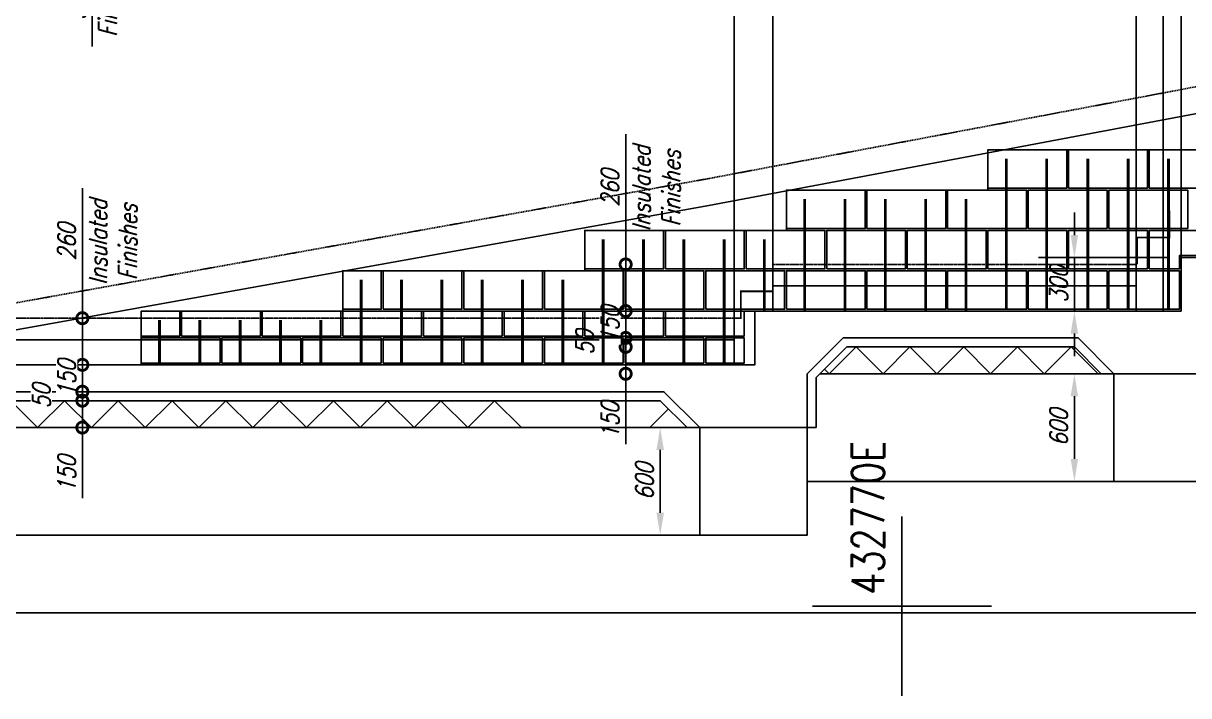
# Model space of a CAD drawing. Header units: millimetres. Extents: x 929802 to 1112248, y 1926852 to 2050811.
# Drawn here: x 977591 to 984094, y 1969668 to 1973419 of the extents above; entities that cross this region are included whole.
import ezdxf

# ---------------------------------------------------------------- set-up
doc = ezdxf.new("R2010")
doc.units = ezdxf.units.MM
doc.linetypes.add('HIDDEN', pattern=[9.525, 6.35, -3.175])
doc.linetypes.add('PHANTOM2', pattern=[1.25, 0.625, -0.125, 0.125, -0.125, 0.125, -0.125])
doc.layers.get('Defpoints').update_dxf_attribs({"color": 41})
for name, color, linetype in [('16764-Topo$0$SV_$_Grid', 7, 'Continuous'), ('CHB+00_Dims-GA', 8, 'Continuous'), ('CHB+00_Groundslab', 4, 'Continuous'), ('CHB+00_Levels', 8, 'Continuous'), ('CHB+00_Rebar', 1, 'Continuous'), ('CHB+00_Walls-Retaining', 1, 'Continuous'), ('CHB-00_Dims-Foundation', 8, 'Continuous'), ('CHB-00_External GL', 211, 'Continuous'), ('CHB-00_Foundation', 7, 'Continuous'), ('CHB-00_Party Wall Line', 1, 'PHANTOM2'), ('CHB-00_SOPs', 211, 'Continuous'), ('X-Ref-Site', 7, 'Continuous')]:
    doc.layers.add(name, color=color, linetype=linetype)
doc.layers.get('X-Ref-Site').off()
doc.styles.add('16764-Topo$0$Default', font='RomanS', dxfattribs={"width": 0.8})
doc.styles.add('Romans15', font='romans.shx', dxfattribs={"width": 0.8, "oblique": 15})
doc.dimstyles.new('CHB_1-1', dxfattribs={"dimtxt": 2, "dimasz": 2.5, "dimexe": 4, "dimexo": 1.5, "dimgap": 0.75, "dimtad": 1, "dimdec": 0, "dimdsep": 46, "dimtxsty": 'Romans15', "dimcen": 1.5, "dimclrd": 8, "dimclre": 8, "dimclrt": 7, "dimadec": 0, "dimazin": 0, "dimtfac": 1, "dimtdec": 0, "dimtmove": 0, "dimatfit": 3, "dimfxl": 1, "dimarcsym": 0})

# ---------------------------------------------------------------- blocks, each defined once
blk = doc.blocks.new('16764-Topo')
at = {"layer": '16764-Topo$0$SV_$_Grid', "color": 7, "linetype": 'Continuous', "flags": 128}
blk.add_lwpolyline([(432717.307774, 221799.962952), (432717.307774, 221880.642948), (432821.1047, 221880.642948), (432821.1047, 221799.962952)], close=True, dxfattribs=at)
for points in [[(432770, 221799.5), (432770, 221800.5)], [(432770, 221799.962952), (432770, 221800.462952)], [(432769.5, 221800), (432770.5, 221800)]]:
    blk.add_lwpolyline(points, dxfattribs=at)
at = {"layer": '16764-Topo$0$SV_$_Grid', "color": 7, "style": '16764-Topo$0$Default', "width": 0.8}
blk.add_text('432770E', height=0.18, rotation=90, dxfattribs=at).set_placement((432769.9, 221800.062952))
blk = doc.blocks.new('_DotSmall')
at = {"color": 0, "linetype": 'ByBlock', "const_width": 0.5}
blk.add_lwpolyline([(-0.0625, 0, 1), (0.0625, 0, 1)], format="xyb", close=True, dxfattribs=at)
blk = doc.blocks.new('*D255')
at = {"layer": 'CHB+00_Dims-GA', "color": 8, "lineweight": -2, "transparency": 16777216}
for p, q in [((977920.5, 1971773.6), (977920.5, 1972499.4)), ((977920.5, 1971513.6), (977920.5, 1971773.6))]:
    blk.add_line(p, q, dxfattribs=at)
at = {"layer": 'Defpoints', "color": 0, "transparency": 16777216}
for p in [(977920.5, 1971773.6), (981558.1, 1971773.6), (976190.6, 1971513.6)]:
    blk.add_point(p, dxfattribs=at)
at = {"layer": 'CHB+00_Dims-GA', "color": 8, "lineweight": -2, "transparency": 16777216, "xscale": 125, "yscale": 125, "zscale": 125}
for p, rotation in [((977920.5, 1971773.6), 90), ((977920.5, 1971513.6), 270)]:
    blk.add_blockref('_DotSmall', p, dxfattribs=dict(at, rotation=rotation))
at = {"layer": 'CHB+00_Dims-GA', "color": 7, "transparency": 16777216, "char_height": 100, "attachment_point": 5, "rotation": 90, "style": 'Romans15'}
for s, insert in [('Insulated\\PFinishes', (978091.4, 1972199)), ('260', (977833, 1972199))]:
    blk.add_mtext(s, dxfattribs=dict(at, insert=insert))
blk = doc.blocks.new('*D256')
at = {"layer": 'CHB+00_Dims-GA', "color": 8, "lineweight": -2, "transparency": 16777216}
for p, q in [((977920.5, 1971513.6), (977920.5, 1971638.6)), ((977920.5, 1971363.6), (977920.5, 1971513.6)), ((977920.5, 1971363.6), (977920.5, 1971238.6))]:
    blk.add_line(p, q, dxfattribs=at)
at = {"layer": 'Defpoints', "color": 0, "transparency": 16777216}
for p in [(981673.1, 1971513.6), (976548.6, 1971363.6)]:
    blk.add_point(p, dxfattribs=at)
at = {"layer": 'CHB+00_Dims-GA', "color": 8, "lineweight": -2, "transparency": 16777216, "xscale": 125, "yscale": 125, "zscale": 125}
for p, rotation in [((977920.5, 1971513.6), 270), ((977920.5, 1971363.6), 90)]:
    blk.add_blockref('_DotSmall', p, dxfattribs=dict(at, rotation=rotation))
at = {"layer": 'CHB+00_Dims-GA', "color": 7, "transparency": 16777216, "insert": (977833, 1971438.6), "char_height": 100, "attachment_point": 5, "rotation": 90, "style": 'Romans15', "bg_fill": 3, "box_fill_scale": 1.1, "bg_fill_color": 256, "bg_fill_true_color": 13158600, "bg_fill_transparency": 0}
blk.add_mtext('150', dxfattribs=at)
at = {"layer": 'Defpoints', "color": 0, "transparency": 16777216}
blk.add_point((977920.5, 1971513.6), dxfattribs=at)
blk = doc.blocks.new('*D257')
at = {"layer": 'CHB+00_Dims-GA', "color": 8, "lineweight": -2, "transparency": 16777216}
for p, q in [((980952.2, 1971613.6), (980952.2, 1971463.6)), ((980952.2, 1971463.6), (980952.2, 1971070.5))]:
    blk.add_line(p, q, dxfattribs=at)
at = {"layer": 'Defpoints', "color": 0, "transparency": 16777216}
for p in [(980952.2, 1971613.6), (983455.9, 1971613.6), (983605.9, 1971463.6)]:
    blk.add_point(p, dxfattribs=at)
at = {"layer": 'CHB+00_Dims-GA', "color": 8, "lineweight": -2, "transparency": 16777216, "xscale": 125, "yscale": 125, "zscale": 125}
for p, rotation in [((980952.2, 1971613.6), 90), ((980952.2, 1971463.6), 270)]:
    blk.add_blockref('_DotSmall', p, dxfattribs=dict(at, rotation=rotation))
at = {"layer": 'CHB+00_Dims-GA', "color": 7, "transparency": 16777216, "insert": (980864.7, 1971204.5), "char_height": 100, "attachment_point": 5, "rotation": 90, "style": 'Romans15'}
blk.add_mtext('150', dxfattribs=at)
blk = doc.blocks.new('*D264')
at = {"layer": 'CHB+00_Dims-GA', "color": 8, "lineweight": -2, "transparency": 16777216}
for p, q in [((977975.5, 1974111.1), (977975.5, 1974236.1)), ((977975.5, 1974111.1), (977975.5, 1974073.6)), ((977975.5, 1974073.6), (977975.5, 1973288.8))]:
    blk.add_line(p, q, dxfattribs=at)
at = {"layer": 'Defpoints', "color": 0, "transparency": 16777216}
for p in [(978520.2, 1974111.1), (977975.5, 1974073.6), (978516.5, 1974073.6)]:
    blk.add_point(p, dxfattribs=at)
at = {"layer": 'CHB+00_Dims-GA', "color": 8, "lineweight": -2, "transparency": 16777216, "xscale": 125, "yscale": 125, "zscale": 125}
for p, rotation in [((977975.5, 1974111.1), 270), ((977975.5, 1974073.6), 90)]:
    blk.add_blockref('_DotSmall', p, dxfattribs=dict(at, rotation=rotation))
at = {"layer": 'CHB+00_Dims-GA', "color": 7, "transparency": 16777216, "char_height": 100, "attachment_point": 5, "rotation": 90, "style": 'Romans15'}
for s, insert in [('Finishes', (978063, 1973556.2)), ('37.5', (977888, 1973556.2))]:
    blk.add_mtext(s, dxfattribs=dict(at, insert=insert))
blk = doc.blocks.new('*D273')
at = {"layer": 'CHB+00_Dims-GA', "color": 8, "lineweight": -2, "transparency": 16777216}
for p, q in [((980952.2, 1971663.6), (980952.2, 1971788.6)), ((980952.2, 1971663.6), (980952.2, 1971613.6)), ((980952.2, 1971613.6), (980952.2, 1971488.6))]:
    blk.add_line(p, q, dxfattribs=at)
at = {"layer": 'Defpoints', "color": 0, "transparency": 16777216}
for p in [(980952.2, 1971613.6), (981509.5, 1971663.6), (982821.1, 1971613.6)]:
    blk.add_point(p, dxfattribs=at)
at = {"layer": 'CHB+00_Dims-GA', "color": 8, "lineweight": -2, "transparency": 16777216, "xscale": 125, "yscale": 125, "zscale": 125}
for p, rotation in [((980952.2, 1971663.6), 270), ((980952.2, 1971613.6), 90)]:
    blk.add_blockref('_DotSmall', p, dxfattribs=dict(at, rotation=rotation))
at = {"layer": 'CHB+00_Dims-GA', "color": 7, "transparency": 16777216, "insert": (980723.5, 1971638.6), "char_height": 100, "attachment_point": 5, "rotation": 90, "style": 'Romans15', "bg_fill": 3, "box_fill_scale": 1.1, "bg_fill_color": 256, "bg_fill_true_color": 13158600, "bg_fill_transparency": 0}
blk.add_mtext('50', dxfattribs=at)
blk = doc.blocks.new('*U234')
at = {"layer": 'CHB+00_Groundslab', "color": 8}
blk.add_lwpolyline([(-150, -75), (0, 75), (150, -75)], dxfattribs=at)
blk = doc.blocks.new('*U235')
at = {"layer": 'CHB+00_Groundslab', "color": 0, "linetype": 'ByBlock', "lineweight": -2, "transparency": 16777216}
for p in [(0, 0), (300, 0), (600, 0), (900, 0), (1200, 0)]:
    blk.add_blockref('*U234', p, dxfattribs=at)
blk = doc.blocks.new('*U236')
at = {"layer": 'CHB+00_Groundslab', "color": 8}
blk.add_lwpolyline([(-150, -75), (0, 75), (150, -75)], dxfattribs=at)
blk = doc.blocks.new('*U237')
at = {"layer": 'CHB+00_Groundslab', "color": 0, "linetype": 'ByBlock', "lineweight": -2, "transparency": 16777216}
for p in [(0, 0), (300, 0), (600, 0), (900, 0), (1200, 0), (1500, 0), (1800, 0), (2100, 0), (2400, 0), (2700, 0), (3000, 0), (3300, 0), (3600, 0)]:
    blk.add_blockref('*U236', p, dxfattribs=at)
blk = doc.blocks.new('*D360')
at = {"layer": 'CHB+00_Dims-GA', "color": 8, "linetype": 'Continuous', "lineweight": -2, "transparency": 16777216}
for p, q in [((983455.9, 1972237.6), (983455.9, 1972362.6)), ((983976.6, 1972112.6), (983255.9, 1972112.6)), ((983455.9, 1972112.6), (983455.9, 1971812.6)), ((983976.6, 1971812.6), (983255.9, 1971812.6)), ((983455.9, 1971687.6), (983455.9, 1971562.6))]:
    blk.add_line(p, q, dxfattribs=at)
at = {"layer": 'CHB+00_Dims-GA', "color": 8, "linetype": 'Continuous', "transparency": 16777216}
for points in [[(983435, 1972237.6), (983476.7, 1972237.6), (983455.9, 1972112.6)], [(983435, 1971687.6), (983476.7, 1971687.6), (983455.9, 1971812.6)]]:
    blk.add_solid(points, dxfattribs=at)
at = {"layer": 'Defpoints', "color": 0, "linetype": 'Continuous', "transparency": 16777216}
for p in [(984051.6, 1972112.6), (983455.9, 1971812.6), (984051.6, 1971812.6)]:
    blk.add_point(p, dxfattribs=at)
at = {"layer": 'CHB+00_Dims-GA', "color": 7, "linetype": 'Continuous', "transparency": 16777216, "insert": (983368.4, 1971962.6), "char_height": 100, "attachment_point": 5, "rotation": 90, "style": 'Romans15'}
blk.add_mtext('300', dxfattribs=at)
blk = doc.blocks.new('*D280')
at = {"layer": 'CHB+00_Dims-GA', "color": 8, "lineweight": -2, "transparency": 16777216}
for p, q in [((980952.2, 1971813.6), (980952.2, 1971938.6)), ((980952.2, 1971813.6), (980952.2, 1971663.6)), ((980952.2, 1971663.6), (980952.2, 1971538.6))]:
    blk.add_line(p, q, dxfattribs=at)
at = {"layer": 'Defpoints', "color": 0, "transparency": 16777216}
for p in [(982538.5, 1971813.6), (982245.5, 1971663.6)]:
    blk.add_point(p, dxfattribs=at)
at = {"layer": 'CHB+00_Dims-GA', "color": 8, "lineweight": -2, "transparency": 16777216, "xscale": 125, "yscale": 125, "zscale": 125}
for p, rotation in [((980952.2, 1971813.6), 270), ((980952.2, 1971663.6), 90)]:
    blk.add_blockref('_DotSmall', p, dxfattribs=dict(at, rotation=rotation))
at = {"layer": 'CHB+00_Dims-GA', "color": 7, "transparency": 16777216, "insert": (980864.7, 1971738.6), "char_height": 100, "attachment_point": 5, "rotation": 90, "style": 'Romans15', "bg_fill": 3, "box_fill_scale": 1.1, "bg_fill_color": 256, "bg_fill_true_color": 13158600, "bg_fill_transparency": 0}
blk.add_mtext('150', dxfattribs=at)
at = {"layer": 'Defpoints', "color": 0, "transparency": 16777216}
blk.add_point((980952.2, 1971663.6), dxfattribs=at)
blk = doc.blocks.new('*D281')
at = {"layer": 'CHB+00_Dims-GA', "color": 8, "lineweight": -2, "transparency": 16777216}
for p, q in [((980952.2, 1972073.6), (980952.2, 1972799.4)), ((980952.2, 1971813.6), (980952.2, 1972073.6))]:
    blk.add_line(p, q, dxfattribs=at)
at = {"layer": 'Defpoints', "color": 0, "transparency": 16777216}
for p in [(980952.2, 1972073.6), (982538.5, 1972073.6), (982538.5, 1971813.6)]:
    blk.add_point(p, dxfattribs=at)
at = {"layer": 'CHB+00_Dims-GA', "color": 8, "lineweight": -2, "transparency": 16777216, "xscale": 125, "yscale": 125, "zscale": 125}
for p, rotation in [((980952.2, 1972073.6), 90), ((980952.2, 1971813.6), 270)]:
    blk.add_blockref('_DotSmall', p, dxfattribs=dict(at, rotation=rotation))
at = {"layer": 'CHB+00_Dims-GA', "color": 7, "transparency": 16777216, "char_height": 100, "attachment_point": 5, "rotation": 90, "style": 'Romans15'}
for s, insert in [('Insulated\\PFinishes', (981123.1, 1972499)), ('260', (980864.7, 1972499))]:
    blk.add_mtext(s, dxfattribs=dict(at, insert=insert))
blk = doc.blocks.new('*D287')
at = {"layer": 'CHB+00_Dims-GA', "color": 8, "lineweight": -2, "transparency": 16777216}
for p, q in [((977920.5, 1971313.6), (977920.5, 1971163.6)), ((977920.5, 1971163.6), (977920.5, 1970770.5))]:
    blk.add_line(p, q, dxfattribs=at)
at = {"layer": 'Defpoints', "color": 0, "transparency": 16777216}
for p in [(977920.5, 1971313.6), (980424.2, 1971313.6), (980574.2, 1971163.6)]:
    blk.add_point(p, dxfattribs=at)
at = {"layer": 'CHB+00_Dims-GA', "color": 8, "lineweight": -2, "transparency": 16777216, "xscale": 125, "yscale": 125, "zscale": 125}
for p, rotation in [((977920.5, 1971313.6), 90), ((977920.5, 1971163.6), 270)]:
    blk.add_blockref('_DotSmall', p, dxfattribs=dict(at, rotation=rotation))
at = {"layer": 'CHB+00_Dims-GA', "color": 7, "transparency": 16777216, "insert": (977833, 1970904.5), "char_height": 100, "attachment_point": 5, "rotation": 90, "style": 'Romans15'}
blk.add_mtext('150', dxfattribs=at)
blk = doc.blocks.new('*D288')
at = {"layer": 'CHB+00_Dims-GA', "color": 8, "lineweight": -2, "transparency": 16777216}
for p, q in [((977920.5, 1971363.6), (977920.5, 1971488.6)), ((977920.5, 1971363.6), (977920.5, 1971313.6)), ((977920.5, 1971313.6), (977920.5, 1971188.6))]:
    blk.add_line(p, q, dxfattribs=at)
at = {"layer": 'Defpoints', "color": 0, "transparency": 16777216}
for p in [(978477.7, 1971363.6), (977920.5, 1971313.6), (978477.7, 1971313.6)]:
    blk.add_point(p, dxfattribs=at)
at = {"layer": 'CHB+00_Dims-GA', "color": 8, "lineweight": -2, "transparency": 16777216, "xscale": 125, "yscale": 125, "zscale": 125}
for p, rotation in [((977920.5, 1971363.6), 270), ((977920.5, 1971313.6), 90)]:
    blk.add_blockref('_DotSmall', p, dxfattribs=dict(at, rotation=rotation))
at = {"layer": 'CHB+00_Dims-GA', "color": 7, "transparency": 16777216, "insert": (977691.7, 1971338.6), "char_height": 100, "attachment_point": 5, "rotation": 90, "style": 'Romans15', "bg_fill": 3, "box_fill_scale": 1.1, "bg_fill_color": 256, "bg_fill_true_color": 13158600, "bg_fill_transparency": 0}
blk.add_mtext('50', dxfattribs=at)
blk = doc.blocks.new('*D398')
at = {"layer": 'CHB+00_Dims-GA', "color": 8, "lineweight": -2, "transparency": 16777216}
for p, q in [((983601.6, 1971463.6), (983255.9, 1971463.6)), ((983455.9, 1970988.6), (983455.9, 1971338.6)), ((983601.6, 1970863.6), (983255.9, 1970863.6))]:
    blk.add_line(p, q, dxfattribs=at)
at = {"layer": 'CHB+00_Dims-GA', "color": 8, "transparency": 16777216}
for points in [[(983435, 1971338.6), (983476.7, 1971338.6), (983455.9, 1971463.6)], [(983435, 1970988.6), (983476.7, 1970988.6), (983455.9, 1970863.6)]]:
    blk.add_solid(points, dxfattribs=at)
at = {"layer": 'Defpoints', "color": 0, "transparency": 16777216}
for p in [(983455.9, 1971463.6), (983676.6, 1971463.6), (983676.6, 1970863.6)]:
    blk.add_point(p, dxfattribs=at)
at = {"layer": 'CHB+00_Dims-GA', "color": 7, "transparency": 16777216, "insert": (983368.4, 1971163.6), "char_height": 100, "attachment_point": 5, "rotation": 90, "style": 'Romans15'}
blk.add_mtext('600', dxfattribs=at)
blk = doc.blocks.new('*D399')
at = {"layer": 'CHB+00_Dims-GA', "color": 8, "lineweight": -2, "transparency": 16777216}
for p, q in [((981290.6, 1971163.6), (980944.9, 1971163.6)), ((981144.9, 1970688.6), (981144.9, 1971038.6)), ((981290.6, 1970563.6), (980944.9, 1970563.6))]:
    blk.add_line(p, q, dxfattribs=at)
at = {"layer": 'CHB+00_Dims-GA', "color": 8, "transparency": 16777216}
for points in [[(981124, 1971038.6), (981165.7, 1971038.6), (981144.9, 1971163.6)], [(981124, 1970688.6), (981165.7, 1970688.6), (981144.9, 1970563.6)]]:
    blk.add_solid(points, dxfattribs=at)
at = {"layer": 'Defpoints', "color": 0, "transparency": 16777216}
for p in [(981144.9, 1971163.6), (981365.6, 1971163.6), (981365.6, 1970563.6)]:
    blk.add_point(p, dxfattribs=at)
at = {"layer": 'CHB+00_Dims-GA', "color": 7, "transparency": 16777216, "insert": (981057.4, 1970863.6), "char_height": 100, "attachment_point": 5, "rotation": 90, "style": 'Romans15'}
blk.add_mtext('600', dxfattribs=at)

msp = doc.modelspace()

# ---------------------------------------------------------------- linework, layer by layer
at = {"layer": 'CHB+00_Groundslab'}
for points in [[(981558.09, 1971513.6), (981673.09, 1971513.6), (981673.09, 1971813.6), (984051.59, 1971813.6), (984051.59, 1972112.6)], [(984051.59, 1972112.6), (987238.75, 1972112.6), (987238.75, 1971762.6)], [(981558.09, 1971163.6), (981965.59, 1971163.6), (981965.59, 1971463.6), (982165.59, 1971663.6), (983476.59, 1971663.6), (983676.59, 1971463.6), (984276.59, 1971463.4), (984276.59, 1971762.6), (984476.59, 1971962.6), (986530.75, 1971962.6), (986730.75, 1971762.6), (987238.75, 1971762.6)], [(975840.59, 1971363.6), (976080.59, 1971363.6), (976080.59, 1971513.6), (981558.09, 1971513.6)], [(975840.59, 1971363.6), (975840.59, 1971163.6), (976348.59, 1971163.6), (976548.59, 1971363.6), (981165.59, 1971363.6), (981365.59, 1971163.6), (981558.09, 1971163.6)]]:
    msp.add_lwpolyline(points, dxfattribs=at)
at = {"layer": 'CHB+00_Groundslab', "color": 7}
for points in [[(982036.3, 1971463.6), (983676.59, 1971463.6)], [(976348.59, 1971163.6), (981365.59, 1971163.6)]]:
    msp.add_lwpolyline(points, dxfattribs=at)
at = {"layer": 'CHB+00_Groundslab', "color": 8}
msp.add_lwpolyline([(981965.59, 1971163.6), (982015.59, 1971163.6)], dxfattribs=at)
at = {"layer": 'CHB+00_Levels', "color": 252, "linetype": 'Continuous'}
msp.add_line((981773.09, 1974382.64), (981773.09, 1971813.6), dxfattribs=at)
at = {"layer": 'CHB+00_Levels', "linetype": 'PHANTOM2', "ltscale": 12.5, "const_width": 10}
msp.add_lwpolyline([(983806.75, 1972073.6), (983806.75, 1972223.6), (983985.51, 1972223.6), (983985.51, 1972373.6)], dxfattribs=at)
at = {"layer": 'CHB+00_Levels', "linetype": 'PHANTOM2', "ltscale": 12.5}
for points in [[(981773.09, 1972073.6), (983801.59, 1972073.6)], [(976190.59, 1971773.6), (981558.09, 1971773.6)]]:
    msp.add_lwpolyline(points, dxfattribs=at)
at = {"layer": 'CHB+00_Levels', "linetype": 'Continuous'}
msp.add_lwpolyline([(981773.09, 1971953.6), (983801.59, 1971953.6)], dxfattribs=at)
at = {"layer": 'CHB+00_Rebar', "linetype": 'Continuous', "const_width": 16}
for points in [[(983076.25, 1972663.6), (983076.25, 1971823.6)], [(983301.25, 1972663.6), (983301.25, 1971823.6)], [(983531.25, 1972663.6), (983531.25, 1971823.6)], [(983756.25, 1972663.6), (983756.25, 1971823.6)], [(983981.25, 1972663.6), (983981.25, 1971823.6)]]:
    msp.add_lwpolyline(points, dxfattribs=at)
at = {"layer": 'CHB-00_Dims-Foundation', "color": 252, "linetype": 'Continuous'}
for p, q in [((983801.59, 1976968.1), (983801.59, 1971813.6)), ((983951.59, 1976968.1), (983951.59, 1971813.6)), ((984051.59, 1976968.1), (984051.59, 1972112.6))]:
    msp.add_line(p, q, dxfattribs=at)
at = {"layer": 'CHB-00_Foundation', "ltscale": 0.5}
for points in [[(983676.59, 1971463.6), (984276.59, 1971463.4), (984276.59, 1970863.6), (983676.59, 1970863.6)], [(981365.59, 1971163.6), (981965.59, 1971163.6), (981965.59, 1970563.6), (981365.59, 1970563.6)]]:
    msp.add_lwpolyline(points, close=True, dxfattribs=at)
at = {"layer": 'CHB-00_Foundation', "color": 8}
for points in [[(983676.59, 1970863.6), (981965.59, 1970863.6)], [(976348.59, 1970563.6), (981365.59, 1970563.6)]]:
    msp.add_lwpolyline(points, dxfattribs=at)
at = {"layer": 'CHB-00_Party Wall Line', "color": 252, "linetype": 'Continuous'}
for points in [[(982973.75, 1972498.6), (983413.75, 1972498.6), (983413.75, 1972713.6), (982973.75, 1972713.6)], [(983423.75, 1972498.6), (983863.75, 1972498.6), (983863.75, 1972713.6), (983423.75, 1972713.6)], [(983873.75, 1972498.6), (984313.75, 1972498.6), (984313.75, 1972713.6), (983873.75, 1972713.6)], [(981848.75, 1972273.6), (982288.75, 1972273.6), (982288.75, 1972488.6), (981848.75, 1972488.6)], [(982298.75, 1972273.6), (982738.75, 1972273.6), (982738.75, 1972488.6), (982298.75, 1972488.6)], [(982748.75, 1972273.6), (983188.75, 1972273.6), (983188.75, 1972488.6), (982748.75, 1972488.6)], [(983198.75, 1972273.6), (983638.75, 1972273.6), (983638.75, 1972488.6), (983198.75, 1972488.6)], [(983648.75, 1972273.6), (984088.75, 1972273.6), (984088.75, 1972488.6), (983648.75, 1972488.6)], [(980723.75, 1972048.6), (981163.75, 1972048.6), (981163.75, 1972263.6), (980723.75, 1972263.6)], [(981173.75, 1972048.6), (981613.75, 1972048.6), (981613.75, 1972263.6), (981173.75, 1972263.6)], [(981623.75, 1972048.6), (982063.75, 1972048.6), (982063.75, 1972263.6), (981623.75, 1972263.6)], [(982073.75, 1972048.6), (982513.75, 1972048.6), (982513.75, 1972263.6), (982073.75, 1972263.6)], [(982523.75, 1972048.6), (982963.75, 1972048.6), (982963.75, 1972263.6), (982523.75, 1972263.6)], [(982973.75, 1972048.6), (983413.75, 1972048.6), (983413.75, 1972263.6), (982973.75, 1972263.6)], [(983423.75, 1972048.6), (983863.75, 1972048.6), (983863.75, 1972263.6), (983423.75, 1972263.6)], [(983873.75, 1972048.6), (984041.59, 1972048.6), (984041.59, 1972122.6), (984313.75, 1972122.6), (984313.75, 1972263.6), (983873.75, 1972263.6)], [(979373.75, 1971823.6), (979588.75, 1971823.6), (979588.75, 1972038.6), (979373.75, 1972038.6)], [(979598.75, 1971823.6), (980038.75, 1971823.6), (980038.75, 1972038.6), (979598.75, 1972038.6)], [(980048.75, 1971823.6), (980488.75, 1971823.6), (980488.75, 1972038.6), (980048.75, 1972038.6)], [(982748.75, 1971823.6), (983188.75, 1971823.6), (983188.75, 1972038.6), (982748.75, 1972038.6)], [(983198.75, 1971823.6), (983638.75, 1971823.6), (983638.75, 1972038.6), (983198.75, 1972038.6)], [(983648.75, 1971823.6), (984041.59, 1971823.6), (984041.59, 1972038.6), (983648.75, 1972038.6)], [(978248.75, 1971673.6), (978463.75, 1971673.6), (978463.75, 1971813.6), (978248.75, 1971813.6)], [(978473.75, 1971673.6), (978913.75, 1971673.6), (978913.75, 1971813.6), (978473.75, 1971813.6)], [(978923.75, 1971673.6), (979363.75, 1971673.6), (979363.75, 1971813.6), (978923.75, 1971813.6)], [(979373.75, 1971673.6), (979813.75, 1971673.6), (979813.75, 1971813.6), (979373.75, 1971813.6)], [(979823.75, 1971673.6), (980263.75, 1971673.6), (980263.75, 1971813.6), (979823.75, 1971813.6)]]:
    msp.add_lwpolyline(points, close=True, dxfattribs=at)

# ---------------------------------------------------------------- block references
at = {"layer": 'X-Ref-Site', "linetype": 'Continuous', "xscale": 1000, "yscale": 1000, "zscale": 1000}
msp.add_blockref('16764-Topo', (-431787506, -219829832), dxfattribs=at)

# ---------------------------------------------------------------- dimensions: what is measured, and where the dimension line sits
at = {"layer": 'CHB+00_Dims-GA'}
for base, p1, p2, angle, text, override, picture, middle in [((977975.52, 1974073.59), (978520.23, 1974111.09), (978516.48, 1974073.59), 270, '<>\\XFinishes', {"dimscale": 50, "dimdec": 1, "dimblk1": 'DotSmall', "dimblk2": 'DotSmall', "dimsah": 1, "dimse1": 1, "dimse2": 1}, '*D264', (977975.52, 1973556.21)), ((977920.52, 1971773.6), (976190.59, 1971513.6), (981558.09, 1971773.6), 90, '<>\\XInsulated\\PFinishes', {"dimscale": 50, "dimblk1": 'DotSmall', "dimblk2": 'DotSmall', "dimsah": 1, "dimse1": 1, "dimse2": 1}, '*D255', (977920.52, 1972199.02))]:
    dim = msp.add_linear_dim(base=base, p1=p1, p2=p2, angle=angle, text=text, dimstyle='CHB_1-1', override=override, dxfattribs=at)
    dim.commit()
    dim.dimension.update_dxf_attribs({"geometry": picture, "text_midpoint": middle})
at = {"layer": 'CHB+00_Dims-GA', "linetype": 'Continuous'}
dim = msp.add_linear_dim(base=(983455.88, 1971812.6), p1=(984051.59, 1972112.6), p2=(984051.59, 1971812.6), angle=90, dimstyle='CHB_1-1', override={"dimscale": 50}, dxfattribs=at)
dim.commit()
dim.dimension.update_dxf_attribs({"geometry": '*D360', "text_midpoint": (983368.38, 1971962.6)})
at = {"layer": 'CHB+00_Dims-GA'}
for base, p1, p2, picture, middle in [((983455.88, 1971463.6), (983676.59, 1970863.6), (983676.59, 1971463.6), '*D398', (983368.38, 1971163.6)), ((981144.88, 1971163.6), (981365.59, 1970563.6), (981365.59, 1971163.6), '*D399', (981057.38, 1970863.6))]:
    dim = msp.add_linear_dim(base=base, p1=p1, p2=p2, angle=90, dimstyle='CHB_1-1', override={"dimscale": 50}, dxfattribs=at)
    dim.commit()
    dim.dimension.update_dxf_attribs({"geometry": picture, "text_midpoint": middle})

# ---------------------------------------------------------------- next in the draw order: dimensions: what is measured, and where the dimension line sits
dim = msp.add_linear_dim(base=(977920.52, 1971513.6), p1=(976548.59, 1971363.6), p2=(981673.09, 1971513.6), angle=90, dimstyle='CHB_1-1', override={"dimscale": 50, "dimblk1": 'DotSmall', "dimblk2": 'DotSmall', "dimsah": 1, "dimse1": 1, "dimse2": 1, "dimtix": 1, "dimtfill": 1}, dxfattribs=at)
dim.commit()
dim.dimension.update_dxf_attribs({"geometry": '*D256', "text_midpoint": (977833.02, 1971438.6)})

# ---------------------------------------------------------------- next in the draw order: linework, layer by layer
at = {"layer": 'CHB+00_Groundslab', "color": 8}
msp.add_lwpolyline([(976419.3, 1971163.6), (976569.3, 1971313.6), (981144.88, 1971313.6), (981294.88, 1971163.6)], dxfattribs=at)
at = {"layer": 'CHB+00_Groundslab', "color": 8, "linetype": 'Continuous'}
msp.add_lwpolyline([(981086.88, 1971163.6), (981190.88, 1971267.6)], dxfattribs=at)
at = {"layer": 'CHB+00_Levels', "color": 252, "linetype": 'Continuous'}
msp.add_line((981558.09, 1974111.09), (981558.09, 1971513.6), dxfattribs=at)
at = {"layer": 'CHB+00_Rebar', "linetype": 'Continuous', "const_width": 16}
for points in [[(979476.25, 1971988.6), (979476.25, 1971513.6)], [(979701.25, 1971988.6), (979701.25, 1971513.6)], [(979926.25, 1971988.6), (979926.25, 1971513.6)], [(980151.25, 1971988.6), (980151.25, 1971513.6)], [(980376.25, 1971988.6), (980376.25, 1971513.6)], [(980601.25, 1971988.6), (980601.25, 1971513.6)], [(978576.25, 1971763.6), (978576.25, 1971513.6)], [(978801.25, 1971763.6), (978801.25, 1971513.6)], [(979026.25, 1971763.6), (979026.25, 1971513.6)], [(979251.25, 1971763.6), (979251.25, 1971513.6)]]:
    msp.add_lwpolyline(points, dxfattribs=at)
at = {"layer": 'CHB-00_Party Wall Line', "color": 252, "linetype": 'Continuous'}
for points in [[(978248.75, 1971523.6), (978688.75, 1971523.6), (978688.75, 1971663.6), (978248.75, 1971663.6)], [(978698.75, 1971523.6), (979138.75, 1971523.6), (979138.75, 1971663.6), (978698.75, 1971663.6)], [(979148.75, 1971523.6), (979588.75, 1971523.6), (979588.75, 1971663.6), (979148.75, 1971663.6)], [(979598.75, 1971523.6), (980038.75, 1971523.6), (980038.75, 1971663.6), (979598.75, 1971663.6)], [(980048.75, 1971523.6), (980488.75, 1971523.6), (980488.75, 1971663.6), (980048.75, 1971663.6)]]:
    msp.add_lwpolyline(points, close=True, dxfattribs=at)

# ---------------------------------------------------------------- next in the draw order: block references
at = {"layer": 'CHB+00_Groundslab', "color": 8}
msp.add_blockref('*U237', (976621.16, 1971238.6), dxfattribs=at)

# ---------------------------------------------------------------- next in the draw order: dimensions: what is measured, and where the dimension line sits
at = {"layer": 'CHB+00_Dims-GA'}
for base, p1, p2, picture, middle in [((980952.24, 1971613.6), (983605.88, 1971463.6), (983455.88, 1971613.6), '*D257', (980952.24, 1971204.54)), ((977920.52, 1971313.6), (980574.15, 1971163.6), (980424.15, 1971313.6), '*D287', (977920.52, 1970904.54))]:
    dim = msp.add_linear_dim(base=base, p1=p1, p2=p2, angle=90, dimstyle='CHB_1-1', override={"dimscale": 50, "dimblk1": 'DotSmall', "dimblk2": 'DotSmall', "dimsah": 1, "dimse1": 1, "dimse2": 1}, dxfattribs=at)
    dim.commit()
    dim.dimension.update_dxf_attribs({"geometry": picture, "text_midpoint": middle, "dimtype": 160})

# ---------------------------------------------------------------- next in the draw order: dimensions: what is measured, and where the dimension line sits
for base, p1, p2, picture, middle in [((980952.24, 1971613.6), (981509.45, 1971663.6), (982821.09, 1971613.6), '*D273', (980723.47, 1971638.6)), ((977920.52, 1971313.6), (978477.73, 1971363.6), (978477.73, 1971313.6), '*D288', (977691.75, 1971338.6))]:
    dim = msp.add_linear_dim(base=base, p1=p1, p2=p2, angle=90, dimstyle='CHB_1-1', override={"dimscale": 50, "dimblk1": 'DotSmall', "dimblk2": 'DotSmall', "dimsah": 1, "dimse1": 1, "dimse2": 1, "dimtix": 1, "dimtmove": 2, "dimtfill": 1}, dxfattribs=at)
    dim.commit()
    dim.dimension.update_dxf_attribs({"geometry": picture, "text_midpoint": middle, "dimtype": 160})

# ---------------------------------------------------------------- next in the draw order: linework, layer by layer
at = {"layer": 'CHB+00_Groundslab', "color": 8}
msp.add_lwpolyline([(982088.16, 1971463.6), (982062.23, 1971489.53)], dxfattribs=at)
at = {"layer": 'CHB+00_Levels', "linetype": 'Continuous'}
msp.add_lwpolyline([(976190.59, 1971653.6), (981558.09, 1971653.6)], dxfattribs=at)
at = {"layer": 'CHB+00_Rebar', "linetype": 'Continuous', "const_width": 16}
for points in [[(982626.25, 1972438.6), (982626.25, 1971813.6)], [(982851.25, 1972438.6), (982851.25, 1971813.6)], [(978351.25, 1971763.6), (978351.25, 1971513.6)]]:
    msp.add_lwpolyline(points, dxfattribs=at)
at = {"layer": 'CHB-00_Party Wall Line', "color": 252, "linetype": 'Continuous'}
msp.add_lwpolyline([(980273.75, 1971673.6), (980713.75, 1971673.6), (980713.75, 1971813.6), (980273.75, 1971813.6)], close=True, dxfattribs=at)

# ---------------------------------------------------------------- next in the draw order: block references
at = {"layer": 'CHB+00_Groundslab', "color": 8}
msp.add_blockref('*U235', (982238.16, 1971538.6), dxfattribs=at)

# ---------------------------------------------------------------- next in the draw order: dimensions: what is measured, and where the dimension line sits
at = {"layer": 'CHB+00_Dims-GA'}
dim = msp.add_linear_dim(base=(980952.24, 1971663.6), p1=(982538.51, 1971813.6), p2=(982245.51, 1971663.6), angle=90, dimstyle='CHB_1-1', override={"dimscale": 50, "dimblk1": 'DotSmall', "dimblk2": 'DotSmall', "dimsah": 1, "dimse1": 1, "dimse2": 1, "dimtix": 1, "dimtfill": 1}, dxfattribs=at)
dim.commit()
dim.dimension.update_dxf_attribs({"geometry": '*D280', "text_midpoint": (980864.74, 1971738.6)})

# ---------------------------------------------------------------- next in the draw order: linework, layer by layer
at = {"layer": 'CHB+00_Groundslab', "color": 8}
msp.add_lwpolyline([(982015.59, 1971163.6), (982015.59, 1971442.89), (982186.3, 1971613.6), (983455.88, 1971613.6), (983605.88, 1971463.6), (983676.59, 1971463.6)], dxfattribs=at)
at = {"layer": 'CHB+00_Levels', "linetype": 'PHANTOM2', "ltscale": 12.5, "const_width": 10}
msp.add_lwpolyline([(981558.09, 1971773.6), (981594.33, 1971773.6), (981594.33, 1971923.6), (981773.09, 1971923.6), (981773.09, 1972073.6)], dxfattribs=at)
at = {"layer": 'CHB+00_Rebar', "linetype": 'Continuous', "const_width": 16}
for points in [[(981951.25, 1972438.6), (981951.25, 1971813.6)], [(982176.25, 1972438.6), (982176.25, 1971813.6)], [(982401.25, 1972438.6), (982401.25, 1971813.6)], [(980826.25, 1972213.6), (980826.25, 1971513.6)], [(981051.25, 1972213.6), (981051.25, 1971513.6)], [(981276.25, 1972213.6), (981276.25, 1971513.6)], [(981501.25, 1972213.6), (981501.25, 1971513.6)], [(981726.25, 1972213.6), (981726.25, 1971813.6)]]:
    msp.add_lwpolyline(points, dxfattribs=at)
at = {"layer": 'CHB+00_Walls-Retaining', "linetype": 'Continuous'}
msp.add_lwpolyline([(987238.75, 1972112.6), (987238.75, 1973388.6), (986798.75, 1973388.6), (986798.75, 1973163.6), (985448.75, 1973163.6), (985448.75, 1972938.6), (984323.75, 1972938.6), (984323.75, 1972713.6), (982973.75, 1972713.6), (982973.75, 1972488.6), (981848.75, 1972488.6), (981848.75, 1972263.6), (980723.75, 1972263.6), (980723.75, 1972038.6), (979373.75, 1972038.6), (979373.75, 1971813.6), (978248.75, 1971813.6), (978248.75, 1971513.6)], dxfattribs=at)
at = {"layer": 'CHB-00_External GL', "linetype": 'HIDDEN'}
msp.add_lwpolyline([(975840.59, 1971552.6), (981415.59, 1972552.6), (986724.95, 1973552.6), (989298.31, 1974652.6)], dxfattribs=at)
at = {"layer": 'CHB-00_Party Wall Line', "color": 252, "linetype": 'Continuous'}
for points in [[(980498.75, 1971823.6), (980938.75, 1971823.6), (980938.75, 1972038.6), (980498.75, 1972038.6)], [(980948.75, 1971823.6), (981388.75, 1971823.6), (981388.75, 1972038.6), (980948.75, 1972038.6)], [(981398.75, 1971823.6), (981838.75, 1971823.6), (981838.75, 1972038.6), (981398.75, 1972038.6)], [(981848.75, 1971823.6), (982288.75, 1971823.6), (982288.75, 1972038.6), (981848.75, 1972038.6)], [(982298.75, 1971823.6), (982738.75, 1971823.6), (982738.75, 1972038.6), (982298.75, 1972038.6)], [(980723.75, 1971673.6), (981163.75, 1971673.6), (981163.75, 1971813.6), (980723.75, 1971813.6)], [(981173.75, 1971673.6), (981613.75, 1971673.6), (981613.75, 1971813.6), (981173.75, 1971813.6)], [(980498.75, 1971523.6), (980938.75, 1971523.6), (980938.75, 1971663.6), (980498.75, 1971663.6)], [(980948.75, 1971523.6), (981388.75, 1971523.6), (981388.75, 1971663.6), (980948.75, 1971663.6)], [(981398.75, 1971523.6), (981613.75, 1971523.6), (981613.75, 1971663.6), (981398.75, 1971663.6)]]:
    msp.add_lwpolyline(points, close=True, dxfattribs=at)
at = {"layer": 'CHB-00_SOPs', "linetype": 'Continuous'}
msp.add_lwpolyline([(981673.09, 1971813.6), (978819.34, 1971813.6)], dxfattribs=at)
at = {"layer": 'Defpoints', "linetype": 'Continuous'}
msp.add_lwpolyline([(975840.59, 1971402.6), (981415.59, 1972402.6), (986724.95, 1973402.6), (989298.31, 1974502.6)], dxfattribs=at)

# ---------------------------------------------------------------- next in the draw order: dimensions: what is measured, and where the dimension line sits
at = {"layer": 'CHB+00_Dims-GA'}
dim = msp.add_linear_dim(base=(980952.24, 1972073.6), p1=(982538.51, 1971813.6), p2=(982538.51, 1972073.6), angle=90, text='<>\\XInsulated\\PFinishes', dimstyle='CHB_1-1', override={"dimscale": 50, "dimblk1": 'DotSmall', "dimblk2": 'DotSmall', "dimsah": 1, "dimse1": 1, "dimse2": 1}, dxfattribs=at)
dim.commit()
dim.dimension.update_dxf_attribs({"geometry": '*D281', "text_midpoint": (980952.24, 1972499.02)})

doc.saveas('drawing.dxf')
